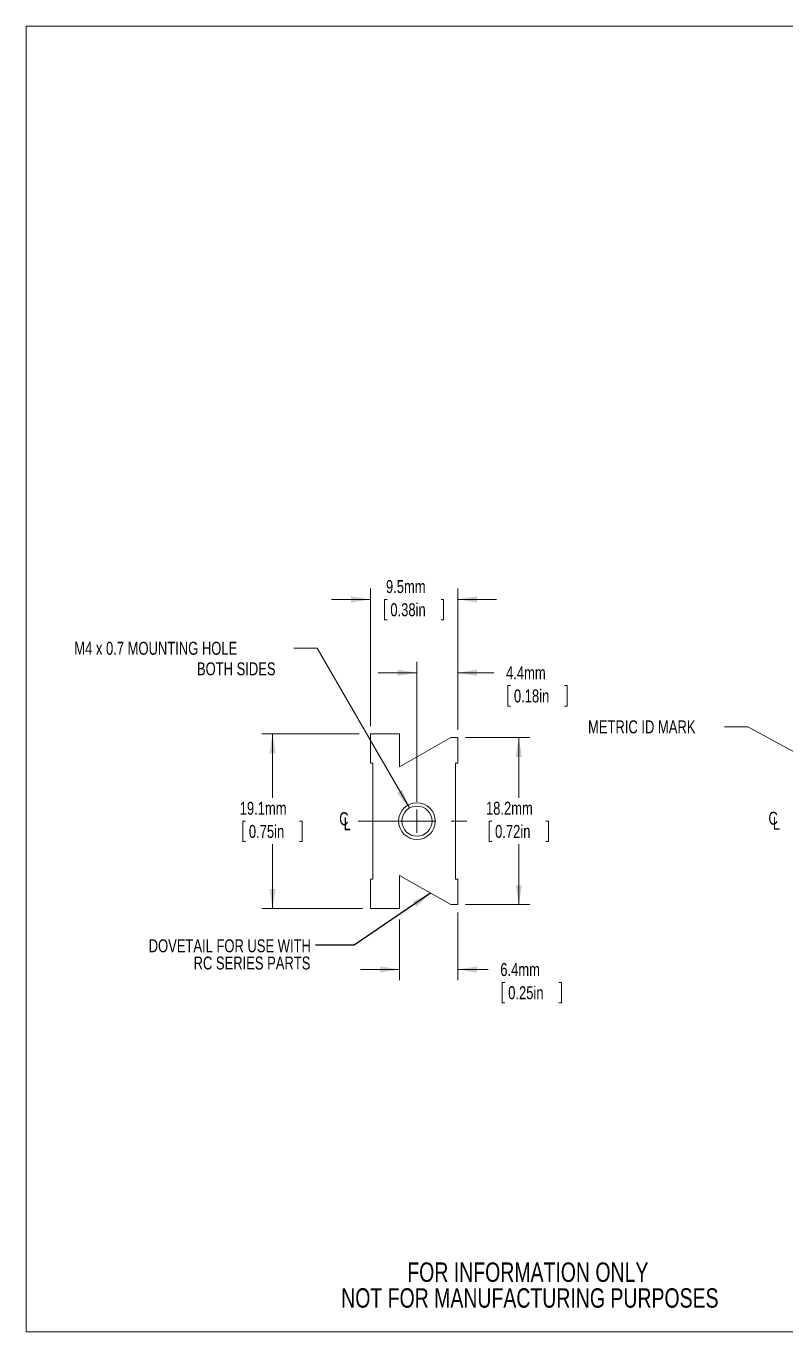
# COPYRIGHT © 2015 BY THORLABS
# Model space of a CAD drawing. Header units: millimetres. Extents: x 2 to 278, y 1 to 215.
# Drawn here: x 1.6 to 125.9, y 0.9 to 214.6 of the extents above; entities that cross this region are included whole.
import ezdxf

# ---------------------------------------------------------------- set-up
doc = ezdxf.new("R2010")
doc.units = ezdxf.units.MM
doc.linetypes.add('CENTERX2', pattern=[20.32, 12.7, -2.54, 2.54, -2.54])
doc.styles.add('SLDTEXTSTYLE0', font='TXT', dxfattribs={"width": 0.75})
doc.dimstyles.new('SLDDIMSTYLE1', dxfattribs={"dimtxt": 2.116667, "dimasz": 3.175, "dimexe": 0, "dimexo": 0.0625, "dimgap": 0.529167, "dimtad": 0, "dimtih": 1, "dimtoh": 1, "dimdec": 1, "dimlfac": 0.666667, "dimrnd": 1e-09, "dimzin": 12, "dimdsep": 46, "dimtxsty": 'SLDTEXTSTYLE0', "dimsah": 1, "dimcen": 0, "dimadec": 0, "dimazin": 3, "dimtfac": 1, "dimtdec": 1, "dimtofl": 0, "dimtmove": 0, "dimatfit": 3, "dimfxl": 1, "dimfrac": 2, "dimtolj": 1, "dimtzin": 12, "dimarcsym": 0})
doc.dimstyles.new('SLDDIMSTYLE2', dxfattribs={"dimtxt": 0.18, "dimasz": 3.175, "dimexe": 0, "dimexo": 0.0625, "dimgap": 0, "dimtad": 0, "dimtih": 1, "dimtoh": 1, "dimdec": 0, "dimrnd": 1e-09, "dimzin": 0, "dimdsep": 46, "dimtxsty": 'Standard', "dimsah": 1, "dimcen": 0.09, "dimadec": 0, "dimazin": 0, "dimtfac": 3.175, "dimtdec": 0, "dimtofl": 0, "dimtmove": 0, "dimatfit": 3, "dimfxl": 1, "dimfrac": 2, "dimtolj": 1, "dimtzin": 0, "dimarcsym": 0})
doc.dimstyles.new('SLDDIMSTYLE3', dxfattribs={"dimtxt": 2.116667, "dimasz": 3.175, "dimexe": 0, "dimexo": 0.0625, "dimgap": 0.529167, "dimtad": 0, "dimtih": 1, "dimtoh": 1, "dimdec": 1, "dimlfac": 0.666667, "dimrnd": 1e-09, "dimzin": 12, "dimdsep": 46, "dimtxsty": 'SLDTEXTSTYLE0', "dimsah": 1, "dimcen": 0.09, "dimadec": 0, "dimazin": 3, "dimtfac": 1, "dimtdec": 1, "dimtmove": 0, "dimatfit": 0, "dimfxl": 1, "dimfrac": 2, "dimtolj": 1, "dimtzin": 12, "dimarcsym": 0})
doc.dimstyles.new('SLDDIMSTYLE4', dxfattribs={"dimtxt": 2.116667, "dimasz": 3.175, "dimexe": 0, "dimexo": 0.0625, "dimgap": 0.529167, "dimtad": 0, "dimtih": 1, "dimtoh": 1, "dimdec": 1, "dimlfac": 0.666667, "dimrnd": 1e-09, "dimzin": 12, "dimdsep": 46, "dimtxsty": 'SLDTEXTSTYLE0', "dimsah": 1, "dimcen": 0.09, "dimadec": 0, "dimazin": 3, "dimtfac": 1, "dimtdec": 1, "dimtofl": 0, "dimtmove": 0, "dimatfit": 3, "dimfxl": 1, "dimfrac": 2, "dimtolj": 1, "dimtzin": 12, "dimarcsym": 0})

# ---------------------------------------------------------------- blocks, each defined once
blk = doc.blocks.new('SW_SYMBOL_MOD_CL')
at = {"color": 0, "linetype": 'Continuous', "lineweight": 0, "char_height": 783, "attachment_point": 5, "style": 'SLDTEXTSTYLE0'}
for s, insert in [('C', (400, 600)), ('L', (600, 300))]:
    blk.add_mtext(s, dxfattribs=dict(at, insert=insert))
blk = doc.blocks.new('SW_NOTE_2')
at = {"color": 0, "linetype": 'Continuous', "lineweight": 0, "char_height": 3.175, "attachment_point": 2, "style": 'SLDTEXTSTYLE0'}
for s, insert in [('FOR INFORMATION ONLY', (25.05, 4.09)), ('NOT FOR MANUFACTURING PURPOSES', (25.38, -0.14))]:
    blk.add_mtext(s, dxfattribs=dict(at, insert=insert))
blk = doc.blocks.new('_D_3')
at = {"color": 7, "linetype": 'Continuous', "lineweight": 0}
for p, q in [((119.65, 99.96), (115.84, 99.96)), ((146.91, 85.08), (119.65, 99.96))]:
    blk.add_line(p, q, dxfattribs=at)
blk.add_solid([(146.91, 85.08), (144.37, 87.05), (143.88, 86.16)], dxfattribs=at)
at = {"color": 7, "linetype": 'Continuous', "lineweight": 0, "insert": (93.52, 101), "char_height": 2.1167, "attachment_point": 1, "style": 'SLDTEXTSTYLE0'}
blk.add_mtext('METRIC ID MARK', dxfattribs=at)
blk = doc.blocks.new('_D_5')
at = {"color": 7, "linetype": 'Continuous', "lineweight": 0}
for p, q in [((62.66, 68.41), (62.66, 58.45)), ((72.19, 69.57), (72.19, 58.45)), ((62.66, 60.23), (56.31, 60.23)), ((72.19, 60.23), (77.17, 60.23)), ((79.91, 58.11), (79.48, 58.11)), ((79.48, 58.11), (79.48, 54.75)), ((88.74, 58.11), (89.17, 58.11)), ((89.17, 58.11), (89.17, 54.75)), ((79.48, 54.75), (79.91, 54.75)), ((89.17, 54.75), (88.74, 54.75))]:
    blk.add_line(p, q, dxfattribs=at)
for points in [[(62.66, 60.23), (59.49, 60.73), (59.49, 59.72)], [(72.19, 60.23), (75.36, 59.72), (75.36, 60.73)]]:
    blk.add_solid(points, dxfattribs=at)
at = {"color": 7, "linetype": 'Continuous', "lineweight": 0, "char_height": 2.117, "attachment_point": 1, "style": 'SLDTEXTSTYLE0'}
for s, insert in [('6.4mm', (79.16, 61.27)), ('0.25in', (80.45, 57.48))]:
    blk.add_mtext(s, dxfattribs=dict(at, insert=insert))
blk = doc.blocks.new('_D_6')
at = {"color": 7, "linetype": 'Continuous', "lineweight": 0}
for p, q in [((73.46, 98.19), (83.97, 98.19)), ((82.19, 98.19), (82.19, 88.31)), ((77.77, 84.51), (77.35, 84.51)), ((77.35, 84.51), (77.35, 81.15)), ((86.6, 84.51), (87.03, 84.51)), ((87.03, 84.51), (87.03, 81.15)), ((77.35, 81.15), (77.77, 81.15)), ((82.19, 70.84), (82.19, 80.72)), ((87.03, 81.15), (86.6, 81.15)), ((73.46, 70.84), (83.97, 70.84))]:
    blk.add_line(p, q, dxfattribs=at)
for points in [[(82.19, 98.19), (81.68, 95.02), (82.7, 95.02)], [(82.19, 70.84), (82.7, 74.01), (81.68, 74.01)]]:
    blk.add_solid(points, dxfattribs=at)
at = {"color": 7, "linetype": 'Continuous', "lineweight": 0, "char_height": 2.117, "attachment_point": 1, "style": 'SLDTEXTSTYLE0'}
for s, insert in [('18.2mm', (76.81, 87.67)), ('0.72in', (78.31, 83.88))]:
    blk.add_mtext(s, dxfattribs=dict(at, insert=insert))
blk = doc.blocks.new('_D_7')
at = {"color": 7, "linetype": 'Continuous', "lineweight": 0}
for p, q in [((56.09, 98.8), (40.12, 98.8)), ((41.9, 98.8), (41.9, 88.31)), ((37.49, 84.51), (37.06, 84.51)), ((37.06, 84.51), (37.06, 81.15)), ((46.32, 84.51), (46.75, 84.51)), ((46.75, 84.51), (46.75, 81.15)), ((37.06, 81.15), (37.49, 81.15)), ((41.9, 70.23), (41.9, 80.72)), ((46.75, 81.15), (46.32, 81.15)), ((56.63, 70.23), (40.12, 70.23))]:
    blk.add_line(p, q, dxfattribs=at)
for points in [[(41.9, 98.8), (41.39, 95.63), (42.41, 95.63)], [(41.9, 70.23), (42.41, 73.4), (41.39, 73.4)]]:
    blk.add_solid(points, dxfattribs=at)
at = {"color": 7, "linetype": 'Continuous', "lineweight": 0, "char_height": 2.117, "attachment_point": 1, "style": 'SLDTEXTSTYLE0'}
for s, insert in [('19.1mm', (36.52, 87.67)), ('0.75in', (38.02, 83.88))]:
    blk.add_mtext(s, dxfattribs=dict(at, insert=insert))
blk = doc.blocks.new('_D_8')
at = {"color": 7, "linetype": 'Continuous', "lineweight": 0}
for p, q in [((65.52, 87.69), (65.52, 110.58)), ((72.19, 99.46), (72.19, 110.58)), ((65.52, 108.8), (59.17, 108.8)), ((72.19, 108.8), (78.11, 108.8)), ((80.85, 106.69), (80.42, 106.69)), ((80.42, 106.69), (80.42, 103.33)), ((89.68, 106.69), (90.11, 106.69)), ((90.11, 106.69), (90.11, 103.33)), ((80.42, 103.33), (80.85, 103.33)), ((90.11, 103.33), (89.68, 103.33))]:
    blk.add_line(p, q, dxfattribs=at)
for points in [[(65.52, 108.8), (62.35, 109.31), (62.35, 108.29)], [(72.19, 108.8), (75.36, 108.29), (75.36, 109.31)]]:
    blk.add_solid(points, dxfattribs=at)
at = {"color": 7, "linetype": 'Continuous', "lineweight": 0, "char_height": 2.117, "attachment_point": 1, "style": 'SLDTEXTSTYLE0'}
for s, insert in [('4.4mm', (80.1, 109.85)), ('0.18in', (81.39, 106.06))]:
    blk.add_mtext(s, dxfattribs=dict(at, insert=insert))
blk = doc.blocks.new('_D_9')
at = {"color": 7, "linetype": 'Continuous', "lineweight": 0}
for p, q in [((57.9, 100.07), (57.9, 122.58)), ((72.19, 99.46), (72.19, 122.58)), ((57.9, 120.8), (51.55, 120.8)), ((60.63, 120.8), (60.2, 120.8)), ((60.2, 120.8), (60.2, 117.44)), ((69.46, 120.8), (69.89, 120.8)), ((69.89, 120.8), (69.89, 117.44)), ((72.19, 120.8), (78.54, 120.8)), ((60.2, 117.44), (60.63, 117.44)), ((69.89, 117.44), (69.46, 117.44))]:
    blk.add_line(p, q, dxfattribs=at)
for points in [[(57.9, 120.8), (54.73, 121.31), (54.73, 120.29)], [(72.19, 120.8), (75.36, 120.29), (75.36, 121.31)]]:
    blk.add_solid(points, dxfattribs=at)
at = {"color": 7, "linetype": 'Continuous', "lineweight": 0, "char_height": 2.117, "attachment_point": 1, "style": 'SLDTEXTSTYLE0'}
for s, insert in [('9.5mm', (60.45, 123.96)), ('0.38in', (61.17, 120.17))]:
    blk.add_mtext(s, dxfattribs=dict(at, insert=insert))
blk = doc.blocks.new('_D_10')
at = {"color": 7, "linetype": 'Continuous', "lineweight": 0}
for p, q in [((49.18, 112.81), (45.37, 112.81)), ((64.28, 86.66), (49.18, 112.81))]:
    blk.add_line(p, q, dxfattribs=at)
blk.add_solid([(64.28, 86.66), (63.14, 89.66), (62.26, 89.15)], dxfattribs=at)
at = {"color": 7, "linetype": 'Continuous', "lineweight": 0, "attachment_point": 1, "style": 'SLDTEXTSTYLE0'}
for s, insert, char_height in [('M4 x 0.7 MOUNTING HOLE', (9.46, 113.86), 2.1167), ('BOTH SIDES', (29.53, 110.5), 2.117)]:
    blk.add_mtext(s, dxfattribs=dict(at, insert=insert, char_height=char_height))
blk = doc.blocks.new('SW_NOTE_4')
at = {"color": 0, "linetype": 'Continuous', "lineweight": 0, "char_height": 2.1167, "attachment_point": 3, "style": 'SLDTEXTSTYLE0'}
for s, insert in [('DOVETAIL FOR USE WITH', (-0.73, 0.98)), ('RC SERIES PARTS', (-0.81, -1.84))]:
    blk.add_mtext(s, dxfattribs=dict(at, insert=insert))
blk = doc.blocks.new('SW_CENTERMARKSYMBOL_3')
at = {"color": 0, "linetype": 'Continuous', "lineweight": 0}
for q in [(-1.905, 0), (0, 1.905), (0, -1.905), (1.905, 0)]:
    blk.add_line((0, 0), q, dxfattribs=at)

msp = doc.modelspace()

# ---------------------------------------------------------------- linework, layer by layer
at = {"color": 7, "linetype": 'Continuous', "lineweight": 0}
for p, q in [((1.58, 214.65), (277.99, 214.65)), ((1.58, 214.65), (1.58, 0.9)), ((62.66, 98.8), (57.9, 98.8)), ((57.9, 98.8), (57.9, 94)), ((62.66, 93.4), (62.66, 98.8)), ((71.05, 98.19), (62.66, 93.4)), ((72.19, 98.19), (71.05, 98.19)), ((72.19, 94), (72.19, 98.19)), ((57.9, 94), (58.28, 94)), ((58.28, 94), (58.28, 75.03)), ((71.81, 94), (72.19, 94)), ((71.81, 75.03), (71.81, 94)), ((71.81, 89.32), (71.81, 89.32)), ((71.81, 88.64), (71.81, 88.64)), ((71.81, 87.2), (71.81, 87.2)), ((57.9, 75.03), (57.9, 70.23)), ((58.28, 75.03), (57.9, 75.03)), ((62.66, 75.63), (71.05, 70.84)), ((62.66, 70.23), (62.66, 75.63)), ((72.19, 75.03), (71.81, 75.03)), ((72.19, 70.84), (72.19, 75.03)), ((71.05, 70.84), (72.19, 70.84)), ((57.9, 70.23), (62.66, 70.23)), ((277.99, 0.9), (1.58, 0.9))]:
    msp.add_line(p, q, dxfattribs=at)
at = {"color": 7, "linetype": 'CENTERX2', "lineweight": 0}
msp.add_line((55.9, 84.51), (75.32, 84.51), dxfattribs=at)
at = {"color": 7, "linetype": 'Continuous', "lineweight": 0}
for radius in [3, 2.47]:
    msp.add_circle((65.52, 84.51), radius, dxfattribs=at)

# ---------------------------------------------------------------- block references
at = {"color": 7, "linetype": 'Continuous', "lineweight": 0, "xscale": 0.0027037109, "yscale": 0.0027037109, "zscale": 0.0027037109}
for p in [(52.49, 83.27), (122.72, 83.34)]:
    msp.add_blockref('SW_SYMBOL_MOD_CL', p, dxfattribs=at)
at = {"color": 7, "linetype": 'Continuous', "lineweight": 0}
for name, p in [('SW_CENTERMARKSYMBOL_3', (65.52, 84.51)), ('SW_NOTE_4', (48.9, 64.18)), ('SW_NOTE_2', (58.62, 8.18))]:
    msp.add_blockref(name, p, dxfattribs=at)

# ---------------------------------------------------------------- dimensions: what is measured, and where the dimension line sits
for base, p1, p2, picture, middle in [((72.19, 120.8), (57.9, 98.8), (72.19, 98.19), '_D_9', (65.05, 120.8)), ((72.19, 108.8), (65.52, 86.42), (72.19, 98.19), '_D_8', (85.27, 108.8)), ((62.66, 60.23), (72.19, 70.84), (62.66, 70.23), '_D_5', (84.33, 60.23))]:
    dim = msp.add_linear_dim(base=base, p1=p1, p2=p2, dimstyle='SLDDIMSTYLE3', dxfattribs=at)
    dim.commit()
    dim.dimension.update_dxf_attribs({"geometry": picture, "text_midpoint": middle, "dimtype": 160})
for p1, p2, text, picture, middle in [((66.76, 82.37), (64.28, 86.66), 'M4 x 0.7 MOUNTING HOLE\\PBOTH SIDES', '_D_10', (27.02, 112.81)), ((149, 83.94), (146.91, 85.08), 'METRIC ID MARK', '_D_3', (104.68, 99.96))]:
    dim = msp.add_diameter_dim_2p(p1=p1, p2=p2, text=text, dimstyle='SLDDIMSTYLE1', override={"dimpost": '<>'}, dxfattribs=at)
    dim.commit()
    dim.dimension.update_dxf_attribs({"geometry": picture, "text_midpoint": middle, "dimtype": 163})
for base, p1, p2, picture, middle in [((41.90205576, 70.22680814), (57.90205576, 98.80180814), (57.90205576, 70.22680814), '_D_7', (41.90205576, 84.51430814)), ((82.19, 98.19), (72.19, 70.84), (72.19, 98.19), '_D_6', (82.19, 84.51))]:
    dim = msp.add_linear_dim(base=base, p1=p1, p2=p2, angle=90, dimstyle='SLDDIMSTYLE4', dxfattribs=at)
    dim.commit()
    dim.dimension.update_dxf_attribs({"geometry": picture, "text_midpoint": middle, "dimtype": 160})

# ---------------------------------------------------------------- leaders
msp.add_leader([(67.76, 72.71), (55.25, 64.18), (48.9, 64.18)], dimstyle='SLDDIMSTYLE2', dxfattribs=at)

doc.saveas('drawing.dxf')
